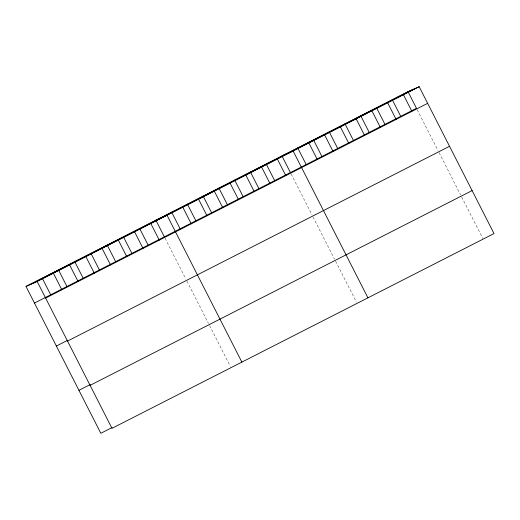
<?xml version="1.0" encoding="UTF-8"?>
<svg xmlns="http://www.w3.org/2000/svg" width="520" height="520" viewBox="0 0 520 520"><rect width="100%" height="100%" fill="white"/><g stroke="black" fill="none" stroke-linecap="round" stroke-linejoin="round"><path stroke-width="0.39" stroke-dasharray="2.6 1.95" d="M417.216 109.733L438.016 150.56M439.101 152.678L460.584 194.85M461.675 196.989L482.84 238.531M291.148 173.999L311.954 214.832M313.034 216.951L334.522 259.123M335.608 261.255L356.415 302.088M165.087 238.27L185.887 279.097M186.966 281.222L208.455 323.394M209.547 325.526L230.347 366.36"/><path stroke-width="0.78" d="M26 286.436L408.018 91.676L419.172 86.71L494 233.565L111.982 428.324L37.16 281.469L26 286.436L100.828 433.29L112.119 427.531M29.679 284.798L411.697 90.038M33.475 283.108L415.493 88.348M37.16 281.469L419.172 86.71M34.47 303.056L416.488 108.297L408.018 91.676M45.63 298.09L427.642 103.331M56.368 346.034L67.665 340.275M67.522 341.068L449.54 146.309M78.93 390.312L90.227 384.553M90.09 385.346L472.101 190.587M403.416 94.744L411.885 111.365M392.256 99.71L400.725 116.331M387.654 102.778L396.123 119.398M376.5 107.744L384.969 124.365M371.897 110.812L380.367 127.433M360.744 115.778L369.213 132.399M356.142 118.846L364.611 135.466M344.981 123.812L353.45 140.433M340.379 126.88L348.849 143.501M329.225 131.846L337.695 148.466M324.623 134.914L333.093 151.535M313.469 139.88L321.939 156.501M308.867 142.948L317.337 159.569M297.707 147.914L306.176 164.535M367.933 297.837L293.105 150.982L281.95 155.948L290.42 172.569M277.349 159.016L285.818 175.636M266.195 163.982L274.664 180.603M261.593 167.05L270.062 183.671M250.432 172.016L258.901 188.636M245.837 175.084L254.306 191.705M234.676 180.05L243.145 196.671M230.074 183.118L238.544 199.739M218.92 188.078L227.389 204.705M214.318 191.145L222.787 207.772M203.158 196.112L211.627 212.739M198.562 199.18L207.031 215.806M187.401 204.145L195.871 220.772M182.8 207.214L191.269 223.841M171.645 212.18L180.115 228.806M241.872 362.109L167.044 215.248L155.883 220.214L164.352 236.841M150.806 223.529L159.276 240.149M139.653 228.494L148.122 245.115M134.57 231.803L143.039 248.43M123.416 236.769L131.885 253.389M118.333 240.084L126.809 256.704M107.178 245.05L115.648 261.671M102.102 248.358L110.572 264.979M90.942 253.325L99.411 269.945M85.865 256.633L94.335 273.26M74.705 261.599L83.174 278.226M69.628 264.914L78.098 281.534M58.474 269.88L66.944 286.5M53.391 273.189L61.861 289.815M42.237 278.155L50.707 294.781"/></g></svg>
